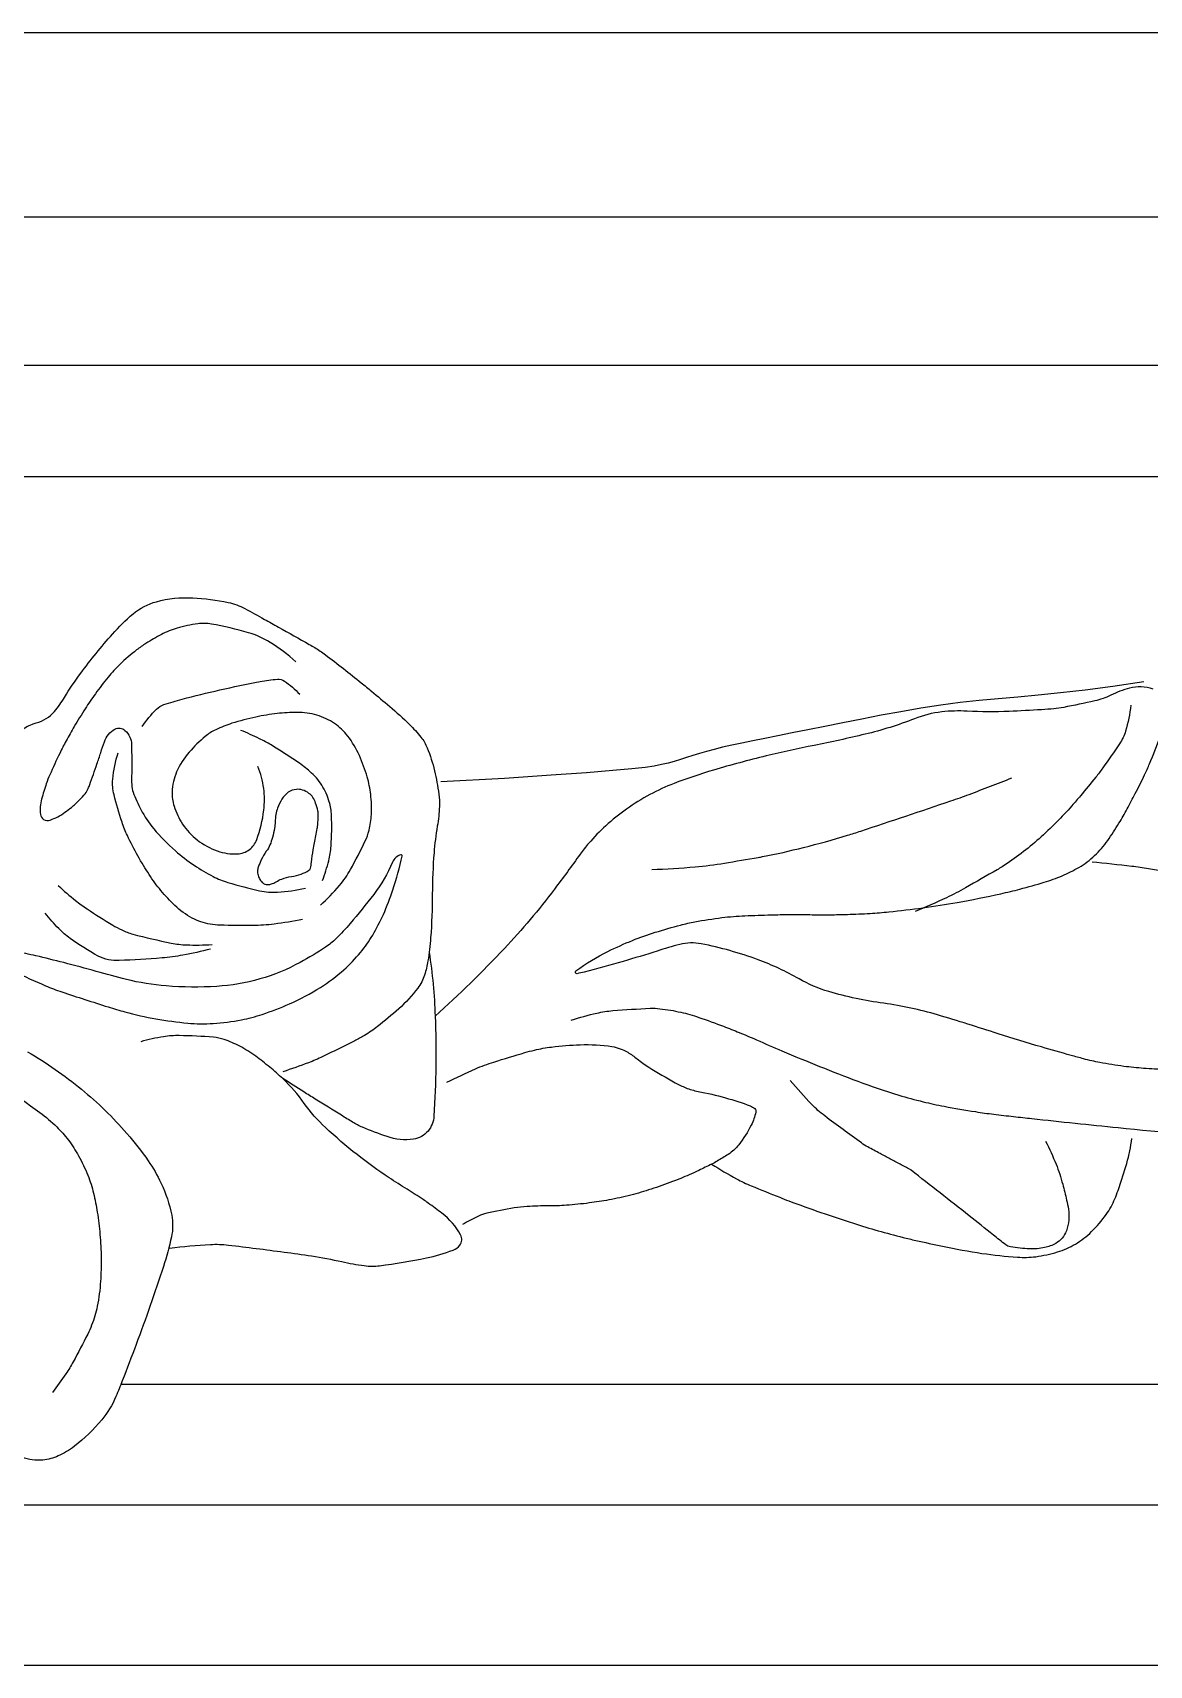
# Model space of a CAD drawing. Header units: millimetres. Extents: x 119.1 to 211.3, y 226 to 289.5.
# Drawn here: x 193.512 to 195.325, y 235.664 to 238.314 of the extents above; entities that cross this region are included whole.
import ezdxf

# ---------------------------------------------------------------- set-up
doc = ezdxf.new("R2010")
doc.units = ezdxf.units.MM

# ---------------------------------------------------------------- blocks, each defined once
blk = doc.blocks.new('*U272')
at = {"color": 0}
for p, q in [((-5.5, 1.3246), (5.5, 1.3246)), ((-5.5, 1.0257), (5.5, 1.0257)), ((-5.5, 0.7848), (5.5, 0.7848)), ((-5.5, 0.6046), (5.5, 0.6046)), ((-1.1884, -0.8685), (2.2457, -0.8685)), ((-5.5, -1.064), (5.5, -1.064)), ((-5.5, -1.3246), (5.5, -1.3246))]:
    blk.add_line(p, q, dxfattribs=at)
for points in [[(-1.3603, 0.1843, -0.12963), (-1.3254, 0.2045, 0.150859), (-1.296, 0.2231, 0.040603), (-1.2796, 0.246, -0.024199), (-1.2533, 0.2851, -0.020699), (-1.2017, 0.3487, -0.036273), (-1.1683, 0.3814, -0.11038), (-1.1304, 0.4013, -0.079532), (-1.0715, 0.4075, -0.036658), (-1.0137, 0.4, -0.07532), (-0.987, 0.3902, -0.000972), (-0.955, 0.3726, -0.00137), (-0.9323, 0.36, -0.000661), (-0.8822, 0.3318, -0.003725), (-0.8733, 0.3267, -0.029716), (-0.8561, 0.3152, -0.00832), (-0.7978, 0.2696, -0.003244), (-0.7811, 0.2559, -0.001822), (-0.7517, 0.2313, -0.018772), (-0.7195, 0.202, -0.029656), (-0.7009, 0.1815, -0.073385), (-0.6908, 0.1641, -0.037786), (-0.6789, 0.1268, -0.023529), (-0.6719, 0.0891, -0.045199), (-0.6709, 0.0691, -0.032474), (-0.6744, 0.037, 0.024132), (-0.6797, -0.006, 0.017788), (-0.6825, -0.0734, -0.016974), (-0.6852, -0.144, -0.022374), (-0.6897, -0.1816, -0.036186), (-0.6951, -0.2045, -0.086533), (-0.7062, -0.2258, -0.045778), (-0.7369, -0.2592, -0.018849), (-0.7715, -0.2882, -0.033244), (-0.7927, -0.3025, -0.014583), (-0.8084, -0.3111, -0.00451), (-0.8604, -0.3368, -0.021649), (-0.8837, -0.3469, -0.012471), (-0.9251, -0.3615)], [(-0.904, 0.3036, 0.048975), (-0.9458, 0.3353, 0.066978), (-0.981, 0.3509, 0.027185), (-1.0408, 0.3649, 0.075385), (-1.0631, 0.3654, 0.039999), (-1.0968, 0.3583, 0.049902), (-1.1223, 0.348, 0.017614), (-1.1473, 0.3336, 0.027255), (-1.1626, 0.3229, 0.024569), (-1.1896, 0.2995, 0.031084), (-1.2088, 0.2788, 0.013767), (-1.2294, 0.2519, 0.015748), (-1.246, 0.2275, 0.007307), (-1.2637, 0.1987, 0.009163), (-1.277, 0.1753, 0.012516), (-1.2873, 0.1552, 0.007397), (-1.3034, 0.1205, 0.023982), (-1.3091, 0.1059, 0.014364), (-1.3167, 0.081, 0.091618), (-1.3187, 0.0562, 0.244523), (-1.3134, 0.048, 0.211561), (-1.303, 0.047, 0.078261), (-1.2789, 0.0595, 0.008418), (-1.2684, 0.0675, 0.01746), (-1.2635, 0.0716, 0.032539), (-1.2462, 0.0895, 0.08016), (-1.241, 0.0981, 0.010516), (-1.2386, 0.1044, 0.001998), (-1.2269, 0.1378, 0.007093), (-1.2208, 0.1562, -0.007293), (-1.2149, 0.1741, -0.186035), (-1.1976, 0.1946, -0.325239), (-1.1814, 0.1925, -0.095354), (-1.1736, 0.1817, -0.103619), (-1.1708, 0.1698, -0.001359), (-1.1706, 0.1585, -0.001424), (-1.1705, 0.1478, -0.005503), (-1.1705, 0.1233, 0.006986), (-1.1705, 0.104, 0.085012), (-1.1683, 0.0922, 0.032793), (-1.1556, 0.0639, 0.052867), (-1.1347, 0.0327, 0.03969), (-1.0996, -0.0029, 0.029497), (-1.0692, -0.0264, 0.031693), (-1.0383, -0.0446, 0.04303), (-1.0143, -0.0543, 0.020913), (-0.9628, -0.0678, 0.067769), (-0.9338, -0.0701, 0.042976), (-0.8885, -0.0636)], [(-1.1536, 0.1987, -0.046065), (-1.1303, 0.2268, -0.118207), (-1.1181, 0.2343, -0.015146), (-1.0885, 0.2431, -0.007464), (-1.0276, 0.258, -0.010518), (-0.9622, 0.2716, -0.024669), (-0.9339, 0.2755, -0.171032), (-0.9226, 0.2725, -0.059332), (-0.8978, 0.2511)], [(0.3884, -0.0207, -0.005055), (0.4529, -0.0277, -0.011993), (0.48, -0.0315, -0.006572), (0.6892, -0.0694, -0.041036)], [(0.5073, -0.3576, -0.014077), (0.4721, -0.356, -0.015589), (0.4403, -0.3527, -0.01228), (0.4012, -0.3464, -0.017975), (0.3747, -0.3405, -0.004309), (0.3543, -0.3349, -0.001826), (0.3063, -0.3212, -0.007623), (0.2358, -0.2997, 0.005468), (0.1377, -0.2692, 0.038658), (0.0503, -0.2504, -0.037832), (-0.039, -0.2313, -0.058292), (-0.0872, -0.2107, 0.041664), (-0.1535, -0.1798, 0.039913), (-0.2461, -0.1538, 0.11213), (-0.2807, -0.1549, 0.014922), (-0.3175, -0.1656, -0.009886), (-0.3728, -0.1823, -0.002422), (-0.4358, -0.1996, -0.013452), (-0.4473, -0.2024, -0.810595), (-0.4493, -0.1977, -0.041061), (-0.3974, -0.1663, -0.019535), (-0.3576, -0.1483, -0.021716), (-0.3205, -0.1352, -0.009904), (-0.2794, -0.1234, -0.017905), (-0.2564, -0.1182, -0.016416), (-0.2124, -0.1114, -0.01949), (-0.175, -0.1083, -0.003961), (-0.1325, -0.1068, -0.005722), (-0.1031, -0.1064, -0.004416), (-0.0698, -0.1065, 0.006185), (-0.0366, -0.1067, 0.006675), (-0.0088, -0.1061, 0.005012), (0.0281, -0.1045, 0.012613), (0.0587, -0.102, 0.00698), (0.1138, -0.0955, 0.011482), (0.1696, -0.0867, 0.009006), (0.2403, -0.0726, 0.010417), (0.2714, -0.0651, 0.00813), (0.3107, -0.0541, 0.029702), (0.3399, -0.0435, 0.030278), (0.3671, -0.0298, 0.055328), (0.3926, -0.0108, 0.054016), (0.4139, 0.0138, 0.012513), (0.4321, 0.0417, 0.015547), (0.4455, 0.0649, 0.005294), (0.4587, 0.0901, 0.004436), (0.4738, 0.1204, 0.017212), (0.4818, 0.1382, 0.006899), (0.4994, 0.1835, 0.068191)], [(0.4874, 0.2596, 0.146534), (0.4492, 0.2609, 0.051562), (0.4189, 0.2494, -0.060925), (0.393, 0.2402, -0.00772), (0.3425, 0.2298, -0.024369), (0.3263, 0.2275, -0.008226), (0.3066, 0.226, -0.00308), (0.2538, 0.2232, -0.02587), (0.1856, 0.2236, 0.04306), (0.1445, 0.2224, 0.065051), (0.1001, 0.2113, -0.035428), (0.0201, 0.1862, -0.008943), (-0.0626, 0.1681, 0.009468), (-0.1407, 0.1509, 0.013786), (-0.2259, 0.128, 0.017964), (-0.29, 0.1063, 0.032653), (-0.3295, 0.0882, 0.031945), (-0.3672, 0.0648, 0.028773), (-0.4011, 0.0375, 0.031694), (-0.4286, 0.0092, 0.021818), (-0.4425, -0.0085, -0.006918), (-0.4844, -0.0654, -0.02641), (-0.5655, -0.1614, -0.021122), (-0.6779, -0.2712)], [(-0.8641, -0.0914, 0.033333), (-0.8332, -0.0592, 0.047438), (-0.8154, -0.0334, 0.01697), (-0.7914, 0.013, 0.048341), (-0.7852, 0.0304, 0.050814), (-0.7814, 0.0558, 0.039803), (-0.7825, 0.0885, 0.042781), (-0.7882, 0.1169, 0.033536), (-0.8009, 0.1516, 0.060658), (-0.8199, 0.1833, 0.07635), (-0.8413, 0.2035, 0.078922), (-0.8697, 0.2171, 0.075581), (-0.9022, 0.2217, 0.025543), (-0.9344, 0.2197, 0.023668), (-0.9688, 0.2141, 0.023825), (-1.0077, 0.2039, 0.033694), (-1.0341, 0.1936, 0.065944), (-1.0511, 0.1827, 0.03654), (-1.0771, 0.1572, 0.078882), (-1.0975, 0.1251, 0.090956), (-1.105, 0.0928, 0.090303), (-1.1018, 0.0695, 0.065904), (-1.0879, 0.0404, 0.08384), (-1.0641, 0.0146, 0.079377), (-1.0315, -0.0031, 0.096562), (-0.9989, -0.008, 0.154145), (-0.9793, -0.0008, 0.142454), (-0.9676, 0.0152, 0.05642), (-0.956, 0.063, 0.064534), (-0.9562, 0.0984, 0.062087), (-0.9656, 0.1339)], [(0.4514, 0.2332, -0.041455), (0.4429, 0.1914, -0.078049), (0.4332, 0.1708, -0.006054), (0.4059, 0.1315, -0.01551), (0.3945, 0.1166, -0.003759), (0.3696, 0.0863, -0.006842), (0.3555, 0.0699, -0.015068), (0.3306, 0.0434, -0.014116), (0.3025, 0.0167, -0.020318), (0.2735, -0.0072, -0.02018), (0.2425, -0.0288, -0.011328), (0.2343, -0.0337, -0.001841), (0.183, -0.063, -0.019317), (0.1522, -0.079, -0.012026), (0.1012, -0.1014)], [(-0.8608, -0.0512, 0.031372), (-0.8507, -0.0192, 0.043342), (-0.8469, 0.0048, 0.026989), (-0.8461, 0.0545, 0.061017), (-0.8497, 0.0763, 0.071244), (-0.862, 0.1036, 0.073028), (-0.8811, 0.1257, 0.028252), (-0.9007, 0.1408, 0.013476), (-0.9441, 0.1688, 0.024697), (-0.9631, 0.179, 0.015978), (-0.9936, 0.1925)], [(-0.8931, -0.1144, -0.020522), (-0.9393, -0.1219, -0.02766), (-0.9739, -0.1242, -0.010395), (-1.027, -0.1236, -0.03375), (-1.0433, -0.122, -0.08052), (-1.0721, -0.1122, -0.069729), (-1.1005, -0.0916, -0.028301), (-1.123, -0.0674, -0.02905), (-1.1421, -0.0415, -0.016214), (-1.1603, -0.0113, -0.015304), (-1.1775, 0.0217, -0.033006), (-1.1862, 0.0434, -0.016654), (-1.1992, 0.0879, -0.087188), (-1.2012, 0.1135, -0.051413), (-1.1926, 0.1561)], [(-0.3263, -0.0332, 0.013437), (-0.2559, -0.029, 0.019766), (-0.2083, -0.0229, 0.000801), (-0.1534, -0.0137, 0.00617), (-0.1463, -0.0124, 0.012962), (-0.08, 0.0024, 0.011832), (-0.0083, 0.0222, 0.007247), (0.0133, 0.0291, 0.001065), (0.1594, 0.0781, 0.008365), (0.1889, 0.0886, 0.003531), (0.2584, 0.1153)], [(-0.8721, 0.0746, 0.078638), (-0.8764, 0.0838, 0.089475), (-0.8827, 0.0903, 0.077913), (-0.8935, 0.0957, 0.099317), (-0.903, 0.0967, 0.125324), (-0.9163, 0.092, 0.115928), (-0.9267, 0.0809, 0.037279), (-0.9337, 0.0664, 0.056138), (-0.9365, 0.056, 0.03071), (-0.9376, 0.0439, -0.036835), (-0.9386, 0.0338, -0.023499), (-0.942, 0.0186, -0.029372), (-0.946, 0.0068, -0.063037), (-0.952, -0.0038, 0.048387), (-0.9601, -0.0175, 0.031541), (-0.965, -0.0296, 0.06024), (-0.9663, -0.0363, 0.085202), (-0.9659, -0.0409, 0.052633), (-0.9632, -0.0479, 0.073612), (-0.9587, -0.0542, 0.115693), (-0.9545, -0.0569, 0.087602), (-0.9494, -0.0578, 0.07566), (-0.9436, -0.0568, 0.06352), (-0.9362, -0.0534, -0.049912), (-0.9269, -0.0487, -0.057132), (-0.9113, -0.0448, 0.055522), (-0.8952, -0.0407, 0.054494), (-0.8829, -0.0345, 0.185926), (-0.8805, -0.0312, 0.038873), (-0.8787, -0.0214, -0.018938), (-0.8758, -0.0013, -0.003001), (-0.8715, 0.0212, 0.005585), (-0.8693, 0.0333, 0.023486), (-0.8686, 0.0389, 0.008058), (-0.8676, 0.0552, 0.068211), (-0.8682, 0.0621, 0.036158), (-0.8721, 0.0746)], [(-1.3614, -0.1987, 0.010954), (-1.3106, -0.2218, 0.021455), (-1.284, -0.2319, 0.0035), (-1.2086, -0.2563, 0.009768), (-1.1814, -0.2643, 0.022284), (-1.1311, -0.2756, 0.022056), (-1.0795, -0.2825, 0.037506), (-1.0382, -0.2831, 0.033537), (-0.9924, -0.2772, 0.031502), (-0.9585, -0.2683, 0.0234), (-0.9145, -0.2513, 0.036042), (-0.8639, -0.2245, 0.043751), (-0.8262, -0.1961, 0.035589), (-0.799, -0.1678, 0.040939), (-0.7793, -0.1398, 0.028149), (-0.762, -0.1062, 0.024846), (-0.7465, -0.0661, 0.024292), (-0.7313, -0.0115, 0.580604), (-0.7337, -0.0094, 0.216075), (-0.747, -0.0215, -0.061697), (-0.7777, -0.0736, -0.012412), (-0.816, -0.121, -0.022404), (-0.8389, -0.1457, -0.048127), (-0.8557, -0.1593, -0.02154), (-0.8971, -0.1841, -0.054901), (-0.9624, -0.2109, -0.05455), (-1.0325, -0.2229, -0.03445), (-1.1143, -0.2222, -0.042984), (-1.1791, -0.2116, -0.005841), (-1.2279, -0.1986, 0.005396), (-1.2808, -0.1844, 0.006051), (-1.3261, -0.1734, 0.008479), (-1.3587, -0.1665, 0.141736)], [(-1.2897, -0.0595, 0.015759), (-1.2616, -0.0836, 0.025214), (-1.2429, -0.0972, 0.007835), (-1.2013, -0.1234, 0.023077), (-1.1866, -0.1314, 0.048904), (-1.1687, -0.1381, 0.014538), (-1.1062, -0.1527, 0.040914), (-1.0815, -0.1556, 0.024544), (-1.04, -0.1551)], [(-1.0427, -0.1625, -0.017479), (-1.0874, -0.1723, -0.023396), (-1.1213, -0.1768, -0.013103), (-1.1907, -0.1809, -0.051956), (-1.2082, -0.1797, -0.083647), (-1.2251, -0.1737, -0.027767), (-1.2704, -0.1451, -0.043867), (-1.289, -0.1292, -0.032057), (-1.3108, -0.1039)], [(-0.4569, -0.2777, -0.021707), (-0.4155, -0.2663, -0.035596), (-0.3895, -0.2623, -0.010145), (-0.3287, -0.2585, -0.039771), (-0.3131, -0.2591, -0.025617), (-0.2791, -0.2649, -0.028991), (-0.2498, -0.2732, -0.005706), (-0.2097, -0.2877, -0.008859), (-0.1842, -0.2978, -0.004986), (-0.1562, -0.3097, 0.003377), (-0.1151, -0.3275, 0.009444), (0.0081, -0.3768, 0.017825), (0.0748, -0.3994, 0.012607), (0.1141, -0.4101, 0.014607), (0.1486, -0.4175, 0.005838), (0.1993, -0.4262, 0.010106), (0.2288, -0.4304, 0.001249), (0.2612, -0.4341, 0.00137), (0.2908, -0.4374, 0.001917), (0.4308, -0.452, 0.000634), (0.8542, -0.4941, 0.001116)], [(-0.6876, -0.1673, -0.013939), (-0.6812, -0.2195, -0.014114), (-0.6779, -0.2712, -0.024816), (-0.6799, -0.4333, -0.156884), (-0.6895, -0.4577, -0.190137), (-0.7131, -0.4709, -0.116837), (-0.756, -0.4667, -0.016337), (-0.796, -0.4515, -0.038888), (-0.812, -0.4432, -0.000667), (-0.8301, -0.4321, -0.000284), (-0.8724, -0.4058, -0.001582), (-0.8912, -0.3941, -0.000873), (-0.9252, -0.3726)], [(-1.3396, -0.3289, -0.039949), (-1.2519, -0.3899, -0.041601), (-1.1783, -0.4615, -0.028498), (-1.1437, -0.5061, -0.03899), (-1.123, -0.5418, -0.063392), (-1.1056, -0.5942, -0.100817), (-1.1059, -0.6291, -0.027241), (-1.1189, -0.6774, -0.010127), (-1.1633, -0.804, -0.003246), (-1.1858, -0.863, -0.007458), (-1.1961, -0.8884, -0.073757), (-1.2192, -0.9262, -0.05272), (-1.2636, -0.9692, -0.063367), (-1.2898, -0.9849, -0.075424), (-1.3146, -0.9915, -0.127049), (-1.3484, -0.9867, -0.198928)], [(-1.4973, -0.3054, -0.005275), (-1.4578, -0.3296, -0.011085), (-1.4394, -0.3417, -0.008329), (-1.3197, -0.4275, -0.033992), (-1.2922, -0.4509, -0.037115), (-1.2733, -0.4724, -0.035367), (-1.2568, -0.4977, -0.031539), (-1.2417, -0.5295, -0.036284), (-1.2324, -0.5586, -0.020129), (-1.2263, -0.5894, -0.017427), (-1.222, -0.6253, -0.018441), (-1.2201, -0.664, -0.01906), (-1.2211, -0.7015, -0.033832), (-1.2265, -0.742, -0.042865), (-1.2355, -0.7729, -0.0241), (-1.2419, -0.7871, -0.007374), (-1.2655, -0.8321, -0.025241), (-1.2773, -0.8516, -0.015482), (-1.2992, -0.8817)], [(-1.1089, -0.6476, -0.0189), (-1.0428, -0.6417, -0.0428), (-1.0134, -0.6426, -0.003053), (-0.9232, -0.654, -0.006135), (-0.8784, -0.6604, -0.015168), (-0.8294, -0.6696, 0.020413), (-0.7929, -0.6761, 0.064725), (-0.7681, -0.6762, 0.020661), (-0.692, -0.6635, 0.038831), (-0.6487, -0.6509, 0.134178), (-0.6379, -0.6431, 0.304929), (-0.6365, -0.6261, 0.104004), (-0.6669, -0.5911, 0.004042), (-0.6891, -0.5746, 0.0111), (-0.6974, -0.5688, 0.008511), (-0.7233, -0.5522, -0.007514), (-0.7526, -0.5335, -0.021061), (-0.8047, -0.4959, -0.020051), (-0.856, -0.452, -0.05273), (-0.8903, -0.4127, 0.051761), (-0.9252, -0.3726, 0.015194), (-0.9464, -0.354, 0.014853), (-0.9692, -0.3362, 0.036354), (-0.9952, -0.32, 0.040119), (-1.0206, -0.3091, 0.059863), (-1.0377, -0.3055, 0.018758), (-1.0932, -0.3028, 0.042041), (-1.1187, -0.3046, 0.028238), (-1.1557, -0.3127)], [(-0.6588, -0.3786, -0.016588), (-0.6126, -0.3568, -0.026571), (-0.5826, -0.3457, -0.003732), (-0.5321, -0.3304, -0.012396), (-0.5168, -0.3263, -0.030379), (-0.4888, -0.3213, -0.018564), (-0.4424, -0.3176, -0.049998), (-0.3909, -0.3206, -0.095179), (-0.3653, -0.3299, -0.033524), (-0.3498, -0.3406, 0.027839), (-0.3312, -0.3538, 0.012487), (-0.2884, -0.3792, 0.032314), (-0.2711, -0.3875, 0.049081), (-0.2511, -0.3933, -0.022322), (-0.2067, -0.4037, -0.020214), (-0.1664, -0.4168, -0.100633), (-0.1591, -0.4213, -0.261407), (-0.1574, -0.4268, -0.063389), (-0.1647, -0.4479, -0.051403), (-0.185, -0.4799, -0.083923), (-0.2022, -0.4955, -0.00872), (-0.22, -0.5065, -0.017609), (-0.2291, -0.5114, -0.005169), (-0.2499, -0.5215, -0.006831), (-0.2657, -0.5288, -0.01369), (-0.2927, -0.5398, -0.0109), (-0.3273, -0.552, -0.017224), (-0.3603, -0.5616, -0.016185), (-0.396, -0.5694, -0.013915), (-0.4278, -0.5744, -0.012038), (-0.4649, -0.5782, -0.023224), (-0.4941, -0.5792, 0.019521), (-0.5287, -0.5801, 0.025457), (-0.5496, -0.5825, 0.011788), (-0.5942, -0.5911, 0.05664), (-0.6074, -0.5956, 0.026956), (-0.6333, -0.6095)], [(0.313, -0.4742, -0.024692), (0.33, -0.5114, -0.029395), (0.3408, -0.544, -0.008885), (0.3472, -0.5696, -0.015584), (0.3501, -0.5843, -0.130743), (0.3467, -0.6196, -0.175799), (0.3294, -0.64, -0.078335), (0.3115, -0.6468, -0.061552), (0.2873, -0.6488, -0.031976), (0.256, -0.6456, -0.122204), (0.2483, -0.6422, -0.00603), (0.2282, -0.6264, 0.003065), (0.1887, -0.595, 0.000592), (0.0947, -0.5213, 0.038708), (0.0931, -0.5203, 0.009547), (0.0767, -0.5115, -0.000714), (0.0603, -0.5028, -0.000299), (0.0444, -0.4943, -0.000235), (0.0243, -0.4835, -0.032837), (0.014, -0.477, -0.005379), (-0.0454, -0.4332, -0.038211), (-0.0668, -0.4143, -0.021028), (-0.1014, -0.3757)], [(-0.2291, -0.5114, 0.015671), (-0.1886, -0.5352, 0.027968), (-0.1648, -0.5465, 0.001789), (-0.1186, -0.5652, 0.005584), (-0.1037, -0.571, 0.012273), (0.001, -0.6073, 0.016253), (0.0816, -0.6302, 0.005852), (0.1023, -0.6351, 0.002816), (0.1457, -0.6446, 0.016233), (0.2098, -0.6561, 0.018199), (0.2675, -0.6623, 0.050564), (0.297, -0.6615, 0.041178), (0.3323, -0.6539, 0.0607), (0.3615, -0.641, 0.058707), (0.3877, -0.6209, 0.045101), (0.4115, -0.593, 0.057166), (0.4255, -0.5677, 0.019463), (0.4354, -0.5406, 0.013157), (0.4475, -0.4998, 0.018607), (0.4497, -0.4897, 0.009484), (0.4531, -0.4699)]]:
    blk.add_lwpolyline(points, format="xyb", dxfattribs=at)
blk.add_lwpolyline([(0.4724, 0.2714), (0.4221, 0.2637), (0.3774, 0.2577), (0.3374, 0.2532), (0.3012, 0.2496), (0.2677, 0.2466), (0.2361, 0.2438), (0.2054, 0.241), (0.1746, 0.2375), (0.143, 0.2333), (0.1107, 0.2283), (0.0783, 0.2228), (0.0461, 0.2169), (0.0145, 0.2109), (-0.0162, 0.2048), (-0.0454, 0.1989), (-0.0729, 0.1934), (-0.0982, 0.1883), (-0.1215, 0.1837), (-0.1428, 0.1795), (-0.1623, 0.1756), (-0.1801, 0.1719), (-0.1964, 0.1685), (-0.2113, 0.1651), (-0.2248, 0.1617), (-0.2373, 0.1584), (-0.2488, 0.155), (-0.2595, 0.1517), (-0.2698, 0.1484), (-0.2798, 0.1452), (-0.2898, 0.1422), (-0.2999, 0.1394), (-0.3105, 0.1369), (-0.3221, 0.1345), (-0.3371, 0.1323), (-0.3586, 0.1298), (-0.3892, 0.1271), (-0.432, 0.1237), (-0.4897, 0.1196), (-0.5653, 0.1144), (-0.6685, 0.1087)], dxfattribs=at)
blk = doc.blocks.new('*U273')
at = {"color": 0, "linetype": 'ByBlock', "lineweight": -2, "transparency": 16777216}
blk.add_blockref('*U272', (11, 0), dxfattribs=at)

msp = doc.modelspace()

# ---------------------------------------------------------------- block references
at = {"color": 0}
msp.add_blockref('*U273', (183.8437, 236.9891), dxfattribs=at)

doc.saveas('drawing.dxf')
